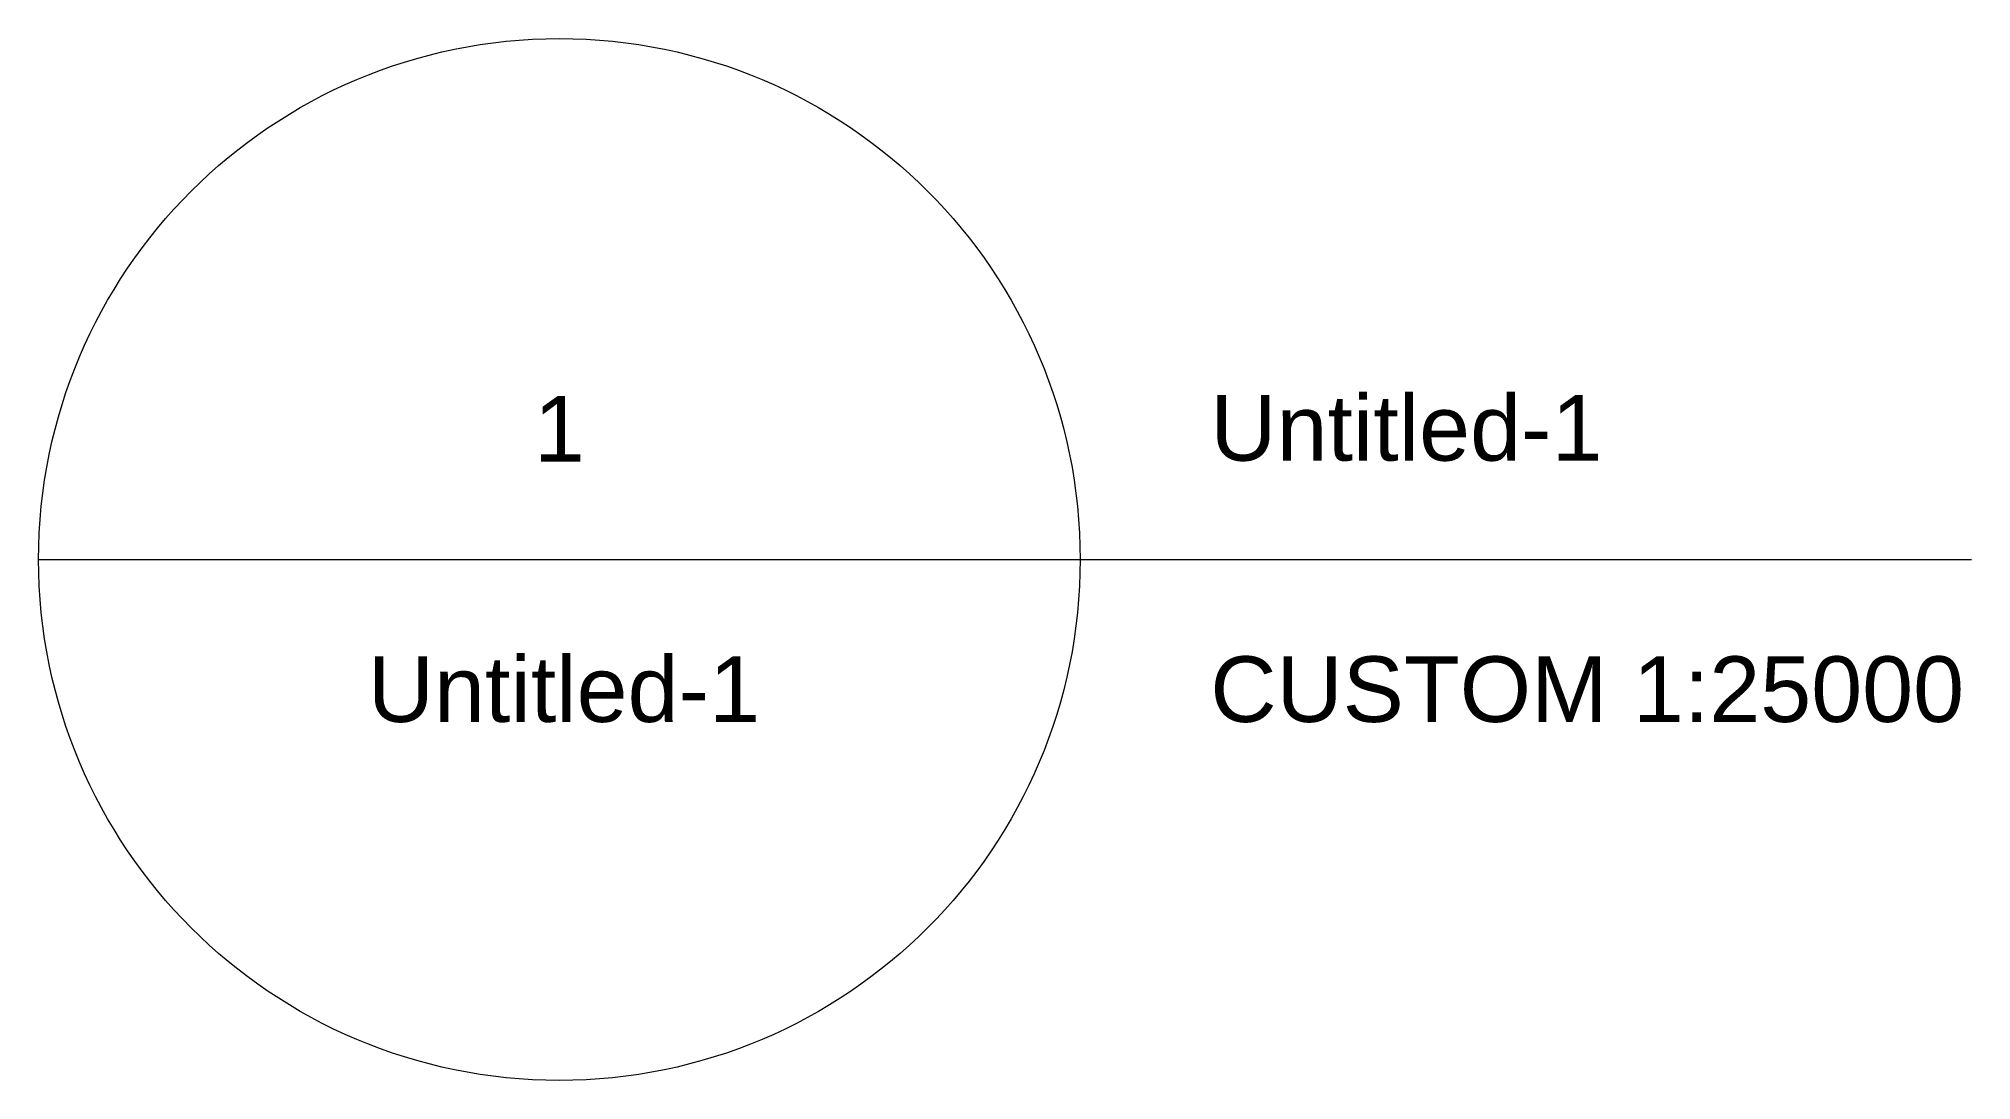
# Paper-space layout 'Untitled-1 [Sheet]' of a CAD drawing. Header units: metres. Extents: x 98.2193 to 98.2487, y 155.487 to 155.5029.
import ezdxf

# ---------------------------------------------------------------- set-up
doc = ezdxf.new("R2010")
doc.units = ezdxf.units.M
doc.header["$MEASUREMENT"] = 0
doc.layers.add('01_A_AccesTren_t', color=30, linetype='Continuous', lineweight=0)
doc.styles.add('Style-Arial', font='arial.ttf')

# ---------------------------------------------------------------- blocks, each defined once
blk = doc.blocks.new('DrawingTitleBubble_35')
at = {"layer": '01_A_AccesTren_t'}
blk.add_line((-0.008006, 0), (0.007869, 0), dxfattribs=at)
blk.add_circle((-0.000069, 0), 0.007938, dxfattribs=at)
at = {"layer": '01_A_AccesTren_t', "color": 7, "char_height": 0.001524, "style": 'Style-Arial'}
for s, insert, attachment_point in [('\\H0.656168x;1', (-0.000069, 0.001492), 8), ('\\H0.656168x;Untitled-1', (0, -0.001476), 2)]:
    blk.add_mtext(s, dxfattribs=dict(at, insert=insert, attachment_point=attachment_point))
blk = doc.blocks.new('TitleText_35')
at = {"layer": '01_A_AccesTren_t', "color": 7, "insert": (0, 0.001492), "char_height": 0.001524, "attachment_point": 7, "style": 'Style-Arial'}
blk.add_mtext('\\H0.656168x;Untitled-1', dxfattribs=at)
at = {"layer": '01_A_AccesTren_t', "insert": (0, -0.001476), "char_height": 0.001524, "attachment_point": 1, "style": 'Style-Arial'}
blk.add_mtext('\\H0.656168x;CUSTOM 1:25000', dxfattribs=at)
blk = doc.blocks.new('*U294')
at = {"layer": '01_A_AccesTren_t'}
blk.add_line((0, 0), (0.021453, 0), dxfattribs=at)
blk.add_blockref('DrawingTitleBubble_35', (0, 0), dxfattribs=at)
at = {"layer": '01_A_AccesTren_t', "color": 7}
blk.add_blockref('TitleText_35', (0.009853, 0), dxfattribs=at)

psp = doc.layouts.new('Untitled-1 [Sheet]')

# ---------------------------------------------------------------- block references
at = {"layer": '01_A_AccesTren_t'}
psp.add_blockref('*U294', (98.22728, 155.49494), dxfattribs=at)

doc.saveas('drawing.dxf')
